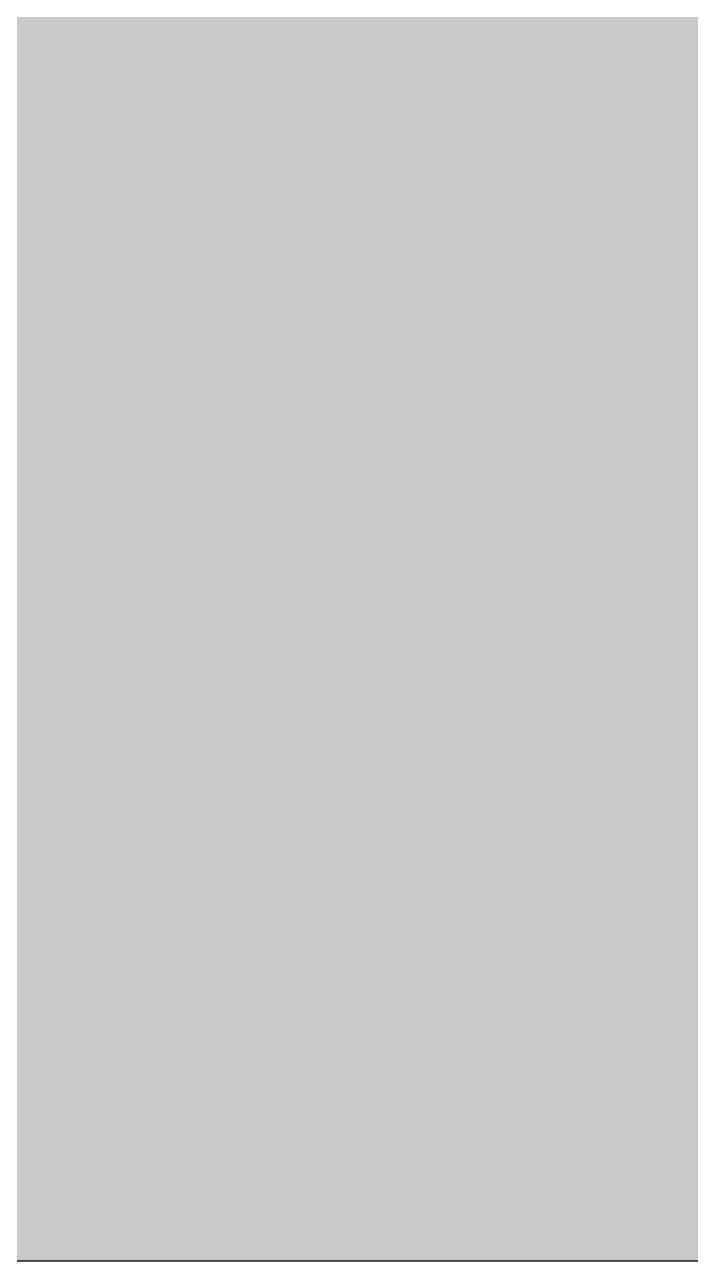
# Model space of a CAD drawing. Header units: millimetres. Extents: x 0 to 297, y 0 to 261.
# Drawn here: x 110.2 to 203.6, y 0.1 to 173.4 of the extents above; entities that cross this region are included whole.
import ezdxf

# ---------------------------------------------------------------- set-up
doc = ezdxf.new("R2010")
doc.units = ezdxf.units.MM

msp = doc.modelspace()

# ---------------------------------------------------------------- hatches: boundary and pattern name
msp.add_hatch(color=254).paths.add_polyline_path([(14.1633, 0.0526), (13.9878, 0.0533), (13.8125, 0.0559), (13.6373, 0.061), (13.462, 0.0686), (13.2893, 0.0787), (13.114, 0.0914), (12.9413, 0.1041), (12.7686, 0.1194), (12.5959, 0.1397), (12.4231, 0.16), (12.2504, 0.1803), (12.0777, 0.2057), (11.9075, 0.2337), (11.7373, 0.2616), (11.5672, 0.2921), (11.397, 0.3251), (11.2268, 0.3607), (11.0592, 0.3962), (10.8915, 0.4369), (10.7239, 0.4775), (10.5562, 0.5207), (10.3886, 0.5664), (10.2235, 0.6121), (10.0584, 0.6604), (9.8933, 0.7137), (9.7307, 0.7645), (9.5682, 0.8204), (9.4056, 0.8788), (9.2431, 0.9373), (9.083, 0.9982), (8.923, 1.0617), (8.763, 1.1252), (8.6055, 1.1938), (8.4455, 1.2624), (8.2906, 1.331), (8.1331, 1.4046), (7.9781, 1.4783), (7.8232, 1.5545), (7.6708, 1.6332), (7.5184, 1.7145), (7.366, 1.7958), (7.2161, 1.8796), (7.0663, 1.966), (6.919, 2.0549), (6.7716, 2.1438), (6.6243, 2.2352), (6.4795, 2.3266), (6.3348, 2.4232), (6.19, 2.5197), (6.0477, 2.6187), (5.908, 2.7178), (5.7683, 2.8219), (5.6286, 2.9261), (5.4915, 3.0302), (5.3543, 3.1394), (5.2197, 3.2487), (5.0851, 3.3579), (4.953, 3.4722), (4.8209, 3.5865), (4.6914, 3.7033), (4.5644, 3.8202), (4.4348, 3.9395), (4.3104, 4.0615), (4.1859, 4.1859), (4.0615, 4.3104), (3.9395, 4.4374), (3.8202, 4.5644), (3.7033, 4.6914), (3.5865, 4.8235), (3.4722, 4.953), (3.3579, 5.0876), (3.2487, 5.2197), (3.1369, 5.3543), (3.0302, 5.4915), (2.9235, 5.6286), (2.8194, 5.7683), (2.7178, 5.908), (2.6187, 6.0503), (2.5197, 6.19), (2.4232, 6.3348), (2.3266, 6.4795), (2.2352, 6.6243), (2.1438, 6.7716), (2.0523, 6.919), (1.966, 7.0663), (1.8796, 7.2161), (1.7958, 7.366), (1.7145, 7.5184), (1.6332, 7.6708), (1.5545, 7.8232), (1.4783, 7.9781), (1.4046, 8.1331), (1.331, 8.2906), (1.2598, 8.4455), (1.1913, 8.6055), (1.1252, 8.763), (1.0592, 8.923), (0.9982, 9.083), (0.9373, 9.2431), (0.8763, 9.4056), (0.8204, 9.5682), (0.7645, 9.7307), (0.7112, 9.8933), (0.6604, 10.0584), (0.6121, 10.2235), (0.5639, 10.3911), (0.5207, 10.5562), (0.4775, 10.7239), (0.4343, 10.8915), (0.3962, 11.0592), (0.3607, 11.2268), (0.3251, 11.397), (0.2921, 11.5672), (0.2616, 11.7373), (0.2311, 11.9075), (0.2057, 12.0802), (0.1803, 12.2504), (0.1575, 12.4231), (0.1372, 12.5959), (0.1194, 12.7686), (0.1041, 12.9413), (0.0889, 13.114), (0.0787, 13.2893), (0.0686, 13.462), (0.061, 13.6373), (0.0559, 13.8125), (0.0508, 13.9878), (0.0508, 14.163), (0.0508, 14.2773), (0.0533, 14.3942), (0.0559, 14.511), (0.0584, 14.6253), (0.0635, 14.7422), (0.0686, 14.859), (0.0737, 14.9733), (0.0813, 15.0901), (0.0889, 15.2044), (0.0991, 15.3187), (0.1092, 15.4356), (0.1194, 15.5499), (0.1321, 15.6642), (0.1448, 15.7785), (0.1575, 15.8953), (0.1727, 16.0096), (0.188, 16.1239), (0.2032, 16.2382), (0.221, 16.35), (0.2413, 16.4643), (0.2591, 16.5786), (0.2794, 16.6929), (0.2997, 16.8046), (0.3226, 16.9189), (0.3454, 17.0307), (0.3708, 17.145), (0.3937, 17.2568), (0.4191, 17.3685), (0.447, 17.4803), (0.475, 17.592), (0.5029, 17.7038), (0.5334, 17.8156), (0.5613, 17.9273), (0.5944, 18.0365), (0.6248, 18.1483), (0.6579, 18.2575), (0.6934, 18.3693), (0.7264, 18.4785), (0.762, 18.5877), (0.8001, 18.6969), (0.8382, 18.8062), (0.8763, 18.9128), (0.9144, 19.0221), (0.955, 19.1313), (0.9957, 19.238), (1.0389, 19.3446), (1.0795, 19.4539), (1.1252, 19.5605), (1.1684, 19.6647), (1.2141, 19.7714), (1.2598, 19.878), (1.3081, 19.9822), (1.3564, 20.0889), (1.4046, 20.193), (1.4554, 20.2971), (1.5062, 20.4013), (1.557, 20.5054), (1.6104, 20.607), (1.6637, 20.7112), (1.717, 20.8128), (1.7729, 20.9144), (1.8263, 21.016), (1.8847, 21.1176), (1.9406, 21.2192), (136.2523, 253.8501), (136.3091, 253.9492), (136.3675, 254.0483), (136.4285, 254.1473), (136.4894, 254.2464), (136.5504, 254.3454), (136.6139, 254.442), (136.6774, 254.5385), (136.7409, 254.635), (136.8044, 254.7315), (136.8704, 254.8255), (136.9365, 254.922), (137.0025, 255.016), (137.0711, 255.11), (137.1397, 255.2014), (137.2083, 255.2954), (137.2794, 255.3868), (137.3505, 255.4783), (137.4216, 255.5672), (137.4927, 255.6586), (137.5664, 255.7475), (137.6401, 255.8364), (137.7137, 255.9253), (137.7874, 256.0117), (137.8636, 256.098), (137.9398, 256.1844), (138.016, 256.2708), (138.0947, 256.3546), (138.1735, 256.4409), (138.2522, 256.5222), (138.3309, 256.606), (138.4122, 256.6899), (138.4935, 256.7711), (138.5748, 256.8524), (138.6586, 256.9312), (138.7399, 257.0124), (138.8237, 257.0912), (138.9075, 257.1699), (138.9939, 257.2461), (139.0802, 257.3249), (139.1641, 257.4011), (139.253, 257.4747), (139.3393, 257.5509), (139.4282, 257.6246), (139.5171, 257.6982), (139.606, 257.7719), (139.6949, 257.843), (139.7864, 257.9141), (139.8778, 257.9853), (139.9692, 258.0564), (140.0607, 258.125), (140.1547, 258.1935), (140.2486, 258.2596), (140.3426, 258.3282), (140.4366, 258.3942), (140.5331, 258.4602), (140.6296, 258.5237), (140.7262, 258.5872), (140.8227, 258.6507), (140.9192, 258.7142), (141.0183, 258.7752), (141.1173, 258.8362), (141.2164, 258.8946), (141.3154, 258.9555), (141.4145, 259.014), (141.5161, 259.0698), (141.6177, 259.1283), (141.7193, 259.1841), (141.8209, 259.2375), (141.9225, 259.2934), (142.0266, 259.3467), (142.1308, 259.3975), (142.2324, 259.4508), (142.3365, 259.5016), (142.4407, 259.5499), (142.5473, 259.6007), (142.6515, 259.6464), (142.7556, 259.6947), (142.8623, 259.7404), (142.969, 259.7861), (143.0757, 259.8318), (143.1823, 259.875), (143.289, 259.9182), (143.3957, 259.9588), (143.5049, 259.9995), (143.6116, 260.0401), (143.7208, 260.0808), (143.83, 260.1189), (143.9393, 260.1544), (144.0485, 260.1925), (144.1577, 260.2281), (144.2669, 260.2636), (144.3761, 260.2967), (144.4879, 260.3297), (144.5971, 260.3627), (144.7089, 260.3932), (144.8206, 260.4237), (144.9299, 260.4516), (145.0416, 260.4821), (145.1534, 260.5075), (145.2651, 260.5354), (145.3794, 260.5608), (145.4912, 260.5862), (145.603, 260.6091), (145.7173, 260.6319), (145.829, 260.6548), (145.9433, 260.6751), (146.0551, 260.6954), (146.1694, 260.7158), (146.2837, 260.7335), (146.398, 260.7513), (146.5123, 260.7666), (146.6266, 260.7818), (146.7409, 260.797), (146.8552, 260.8123), (146.9695, 260.825), (147.0838, 260.8351), (147.2006, 260.8478), (147.3149, 260.858), (147.4292, 260.8656), (147.5461, 260.8732), (147.6604, 260.8809), (147.7772, 260.8859), (147.8915, 260.8936), (148.0083, 260.8961), (148.1226, 260.9012), (148.2395, 260.9037), (148.3563, 260.9037), (148.4706, 260.9037), (148.5875, 260.9037), (148.7043, 260.9037), (148.8186, 260.9012), (148.9354, 260.8961), (149.0523, 260.8936), (149.1666, 260.8859), (149.2834, 260.8809), (149.3977, 260.8732), (149.512, 260.8656), (149.6289, 260.858), (149.7432, 260.8478), (149.8575, 260.8351), (149.9743, 260.825), (150.0886, 260.8123), (150.2029, 260.797), (150.3172, 260.7818), (150.4315, 260.7666), (150.5458, 260.7513), (150.6601, 260.7335), (150.7744, 260.7158), (150.8862, 260.6954), (151.0005, 260.6751), (151.1148, 260.6548), (151.2265, 260.6319), (151.3408, 260.6091), (151.4526, 260.5862), (151.5643, 260.5608), (151.6761, 260.5354), (151.7879, 260.5075), (151.8996, 260.4821), (152.0114, 260.4516), (152.1231, 260.4237), (152.2349, 260.3932), (152.3467, 260.3627), (152.4559, 260.3297), (152.5676, 260.2967), (152.6769, 260.2636), (152.7861, 260.2281), (152.8953, 260.1925), (153.0045, 260.1544), (153.1137, 260.1189), (153.223, 260.0808), (153.3296, 260.0401), (153.4389, 259.9995), (153.5455, 259.9588), (153.6548, 259.9182), (153.7614, 259.875), (153.8681, 259.8318), (153.9748, 259.7861), (154.0789, 259.7404), (154.1856, 259.6947), (154.2923, 259.6464), (154.3964, 259.6007), (154.5006, 259.5499), (154.6047, 259.5016), (154.7089, 259.4508), (154.813, 259.3975), (154.9171, 259.3467), (155.0187, 259.2934), (155.1203, 259.2375), (155.2245, 259.1841), (155.3261, 259.1283), (155.4251, 259.0698), (155.5267, 259.014), (155.6283, 258.9555), (155.7274, 258.8946), (155.8265, 258.8362), (155.9255, 258.7752), (156.022, 258.7142), (156.1211, 258.6507), (156.2176, 258.5872), (156.3141, 258.5237), (156.4107, 258.4602), (156.5046, 258.3942), (156.6012, 258.3282), (156.6951, 258.2596), (156.7866, 258.1935), (156.8806, 258.125), (156.972, 258.0564), (157.066, 257.9853), (157.1574, 257.9141), (157.2463, 257.843), (157.3378, 257.7719), (157.4267, 257.6982), (157.5156, 257.6246), (157.6019, 257.5509), (157.6908, 257.4747), (157.7772, 257.4011), (157.8635, 257.3249), (157.9499, 257.2461), (158.0337, 257.1699), (158.1201, 257.0912), (158.2039, 257.0124), (158.2852, 256.9312), (158.369, 256.8524), (158.4503, 256.7711), (158.5316, 256.6899), (158.6103, 256.606), (158.6916, 256.5222), (158.7703, 256.4409), (158.8491, 256.3546), (158.9253, 256.2708), (159.004, 256.1844), (159.0802, 256.098), (159.1539, 256.0117), (159.2301, 255.9253), (159.3037, 255.8364), (159.3774, 255.7475), (159.451, 255.6586), (159.5222, 255.5672), (159.5933, 255.4783), (159.6644, 255.3868), (159.7355, 255.2954), (159.8041, 255.2014), (159.8727, 255.11), (159.9387, 255.016), (160.0073, 254.922), (160.0733, 254.8255), (160.1368, 254.7315), (160.2029, 254.635), (160.2664, 254.5385), (160.3299, 254.442), (160.3908, 254.3454), (160.4543, 254.2464), (160.5153, 254.1473), (160.5737, 254.0483), (160.6347, 253.9492), (160.6906, 253.8476), (295.0023, 21.2192), (295.0591, 21.1176), (295.115, 21.016), (295.1709, 20.9144), (295.2267, 20.8128), (295.2801, 20.7112), (295.3334, 20.607), (295.3868, 20.5054), (295.4376, 20.4013), (295.4884, 20.2971), (295.5392, 20.193), (295.5874, 20.0889), (295.6357, 19.9822), (295.6814, 19.878), (295.7297, 19.7714), (295.7754, 19.6647), (295.8186, 19.5605), (295.8617, 19.4539), (295.9049, 19.3446), (295.9481, 19.238), (295.9887, 19.1313), (296.0294, 19.0221), (296.0675, 18.9128), (296.1056, 18.8062), (296.1437, 18.6969), (296.1792, 18.5877), (296.2148, 18.4785), (296.2504, 18.3693), (296.2834, 18.2575), (296.3164, 18.1483), (296.3494, 18.0365), (296.3799, 17.9273), (296.4104, 17.8156), (296.4409, 17.7038), (296.4688, 17.592), (296.4967, 17.4803), (296.5221, 17.3685), (296.5475, 17.2568), (296.5729, 17.145), (296.5958, 17.0307), (296.6212, 16.9189), (296.6415, 16.8046), (296.6644, 16.6929), (296.6822, 16.5786), (296.7025, 16.4643), (296.7203, 16.35), (296.738, 16.2382), (296.7558, 16.1239), (296.7711, 16.0096), (296.7838, 15.8953), (296.799, 15.7785), (296.8117, 15.6642), (296.8244, 15.5499), (296.8346, 15.4356), (296.8447, 15.3187), (296.8523, 15.2044), (296.86, 15.0901), (296.8676, 14.9733), (296.8752, 14.859), (296.8803, 14.7422), (296.8828, 14.6253), (296.8879, 14.511), (296.8904, 14.3942), (296.8904, 14.2773), (296.8904, 14.163), (296.8904, 13.9878), (296.8879, 13.8125), (296.8828, 13.6373), (296.8752, 13.462), (296.865, 13.2893), (296.8523, 13.114), (296.8396, 12.9413), (296.8219, 12.7686), (296.8041, 12.5959), (296.7838, 12.4231), (296.7609, 12.2504), (296.738, 12.0802), (296.7101, 11.9075), (296.6822, 11.7373), (296.6517, 11.5672), (296.6187, 11.397), (296.5831, 11.2268), (296.545, 11.0592), (296.5069, 10.8915), (296.4663, 10.7239), (296.4231, 10.5562), (296.3774, 10.3911), (296.3316, 10.2235), (296.2808, 10.0584), (296.23, 9.8933), (296.1767, 9.7307), (296.1234, 9.5682), (296.0649, 9.4056), (296.0065, 9.2431), (295.9456, 9.083), (295.8821, 8.923), (295.8186, 8.763), (295.75, 8.6055), (295.6814, 8.4455), (295.6103, 8.2906), (295.5392, 8.1331), (295.463, 7.9781), (295.3868, 7.8232), (295.3106, 7.6708), (295.2293, 7.5184), (295.148, 7.366), (295.0642, 7.2161), (294.9778, 7.0663), (294.8889, 6.919), (294.8, 6.7716), (294.7086, 6.6243), (294.6146, 6.4795), (294.5206, 6.3348), (294.4241, 6.19), (294.325, 6.0503), (294.226, 5.908), (294.1218, 5.7683), (294.0177, 5.6286), (293.9136, 5.4915), (293.8043, 5.3543), (293.6951, 5.2197), (293.5859, 5.0876), (293.4716, 4.953), (293.3573, 4.8235), (293.2405, 4.6914), (293.1236, 4.5644), (293.0042, 4.4374), (292.8823, 4.3104), (292.7579, 4.1859), (292.6334, 4.0615), (292.5089, 3.9395), (292.3794, 3.8202), (292.2524, 3.7033), (292.1203, 3.5865), (291.9908, 3.4722), (291.8562, 3.3579), (291.7241, 3.2487), (291.5895, 3.1394), (291.4523, 3.0302), (291.3151, 2.9261), (291.1754, 2.8219), (291.0357, 2.7178), (290.8935, 2.6187), (290.7513, 2.5197), (290.609, 2.4232), (290.4642, 2.3266), (290.3195, 2.2352), (290.1721, 2.1438), (290.0248, 2.0549), (289.8775, 1.966), (289.7276, 1.8796), (289.5778, 1.7958), (289.4254, 1.7145), (289.273, 1.6332), (289.118, 1.5545), (288.9656, 1.4783), (288.8107, 1.4046), (288.6532, 1.331), (288.4957, 1.2624), (288.3383, 1.1938), (288.1808, 1.1252), (288.0208, 1.0617), (287.8607, 0.9982), (287.7007, 0.9373), (287.5382, 0.8788), (287.3756, 0.8204), (287.213, 0.7645), (287.0479, 0.7137), (286.8854, 0.6604), (286.7203, 0.6121), (286.5526, 0.5664), (286.3875, 0.5207), (286.2199, 0.4775), (286.0523, 0.4369), (285.8846, 0.3962), (285.7144, 0.3607), (285.5468, 0.3251), (285.3766, 0.2921), (285.2064, 0.2616), (285.0363, 0.2337), (284.8635, 0.2057), (284.6934, 0.1803), (284.5206, 0.16), (284.3479, 0.1397), (284.1752, 0.1194), (284.0025, 0.1041), (283.8272, 0.0914), (283.6545, 0.0787), (283.4792, 0.0686), (283.3065, 0.061), (283.1313, 0.0559), (282.956, 0.0533), (282.7807, 0.0508)])
h = msp.add_hatch(color=22)
h.paths.add_polyline_path([(14.1633, 5.3442), (13.9344, 5.3467), (13.7084, 5.3543), (13.4849, 5.3696), (13.2613, 5.3873), (13.0378, 5.4127), (12.8194, 5.4458), (12.6009, 5.4813), (12.385, 5.522), (12.1717, 5.5677), (11.9583, 5.621), (11.7475, 5.6769), (11.5392, 5.7404), (11.3335, 5.8064), (11.1303, 5.8776), (10.9296, 5.9538), (10.729, 6.035), (10.5334, 6.1214), (10.3378, 6.2128), (10.1473, 6.3068), (9.9593, 6.4084), (9.7714, 6.5126), (9.5885, 6.6192), (9.4082, 6.7335), (9.2304, 6.8504), (9.0576, 6.9698), (8.8849, 7.0942), (8.7173, 7.2238), (8.5522, 7.3584), (8.3896, 7.493), (8.2321, 7.6352), (8.0772, 7.7775), (7.9273, 7.9273), (7.7775, 8.0772), (7.6352, 8.2321), (7.493, 8.3922), (7.3558, 8.5522), (7.2238, 8.7173), (7.0942, 8.8849), (6.9698, 9.0576), (6.8504, 9.2329), (6.7335, 9.4082), (6.6192, 9.5885), (6.5126, 9.7739), (6.4084, 9.9593), (6.3068, 10.1473), (6.2128, 10.3403), (6.1214, 10.5334), (6.035, 10.729), (5.9538, 10.9296), (5.8776, 11.1303), (5.8064, 11.3335), (5.7404, 11.5392), (5.6769, 11.7475), (5.621, 11.9583), (5.5677, 12.1717), (5.522, 12.385), (5.4813, 12.6009), (5.4432, 12.8194), (5.4127, 13.0404), (5.3873, 13.2613), (5.3696, 13.4849), (5.3543, 13.7084), (5.3467, 13.9344), (5.3416, 14.163), (5.3442, 14.2342), (5.3442, 14.3078), (5.3442, 14.3789), (5.3467, 14.4526), (5.3492, 14.5237), (5.3543, 14.5974), (5.3569, 14.6685), (5.3619, 14.7422), (5.367, 14.8133), (5.3721, 14.8869), (5.3797, 14.9581), (5.3848, 15.0292), (5.3924, 15.1003), (5.4, 15.174), (5.4102, 15.2451), (5.4178, 15.3162), (5.428, 15.3873), (5.4381, 15.4584), (5.4483, 15.5296), (5.461, 15.6007), (5.4737, 15.6718), (5.4864, 15.7429), (5.4991, 15.814), (5.5118, 15.8852), (5.527, 15.9563), (5.5423, 16.0249), (5.5575, 16.096), (5.5728, 16.1671), (5.5905, 16.2357), (5.6083, 16.3068), (5.6261, 16.3754), (5.6439, 16.444), (5.6617, 16.5151), (5.682, 16.5837), (5.7023, 16.6522), (5.7226, 16.7208), (5.7429, 16.7919), (5.7658, 16.8605), (5.7887, 16.9266), (5.8115, 16.9951), (5.8344, 17.0637), (5.8572, 17.1323), (5.8826, 17.2009), (5.908, 17.2669), (5.9334, 17.3355), (5.9588, 17.4015), (5.9868, 17.4676), (6.0147, 17.5362), (6.0427, 17.6022), (6.0706, 17.6682), (6.0985, 17.7343), (6.129, 17.8003), (6.1595, 17.8664), (6.19, 17.9299), (6.2205, 17.9959), (6.2509, 18.0619), (6.284, 18.1254), (6.317, 18.1915), (6.35, 18.255), (6.383, 18.3185), (6.4186, 18.382), (6.4541, 18.4455), (6.4897, 18.509), (6.5253, 18.5725), (140.8356, 251.2042), (140.909, 251.3305), (140.9852, 251.4549), (141.064, 251.5794), (141.1453, 251.7013), (141.2265, 251.8232), (141.3129, 251.9426), (141.3967, 252.0594), (141.4856, 252.1763), (141.5745, 252.2906), (141.666, 252.4023), (141.7599, 252.5141), (141.8539, 252.6233), (141.9504, 252.73), (142.0495, 252.8367), (142.1486, 252.9408), (142.2502, 253.0424), (142.3518, 253.144), (142.4559, 253.2431), (142.5626, 253.3396), (142.6693, 253.4336), (142.7785, 253.5276), (142.8877, 253.619), (142.9995, 253.7104), (143.1112, 253.7968), (143.2255, 253.8832), (143.3424, 253.967), (143.4592, 254.0483), (143.576, 254.1295), (143.6954, 254.2083), (143.8173, 254.2845), (143.9393, 254.3581), (144.0612, 254.4318), (144.1856, 254.5004), (144.3126, 254.569), (144.4371, 254.635), (144.5666, 254.701), (144.6936, 254.762), (144.8232, 254.823), (144.9553, 254.8814), (145.0848, 254.9373), (145.2194, 254.9906), (145.3515, 255.0414), (145.4861, 255.0922), (145.6207, 255.1405), (145.7579, 255.1836), (145.8951, 255.2268), (146.0322, 255.2675), (146.1694, 255.3081), (146.3091, 255.3437), (146.4488, 255.3792), (146.591, 255.4097), (146.7307, 255.4402), (146.873, 255.4681), (147.0152, 255.491), (147.16, 255.5138), (147.3022, 255.5342), (147.447, 255.5519), (147.5918, 255.5697), (147.7391, 255.5824), (147.8839, 255.5926), (148.0312, 255.6027), (148.176, 255.6078), (148.3233, 255.6104), (148.4706, 255.6129), (148.6179, 255.6104), (148.7653, 255.6078), (148.9126, 255.6027), (149.0599, 255.5926), (149.2047, 255.5824), (149.3495, 255.5697), (149.4942, 255.5519), (149.639, 255.5342), (149.7838, 255.5138), (149.926, 255.491), (150.0683, 255.4681), (150.2105, 255.4402), (150.3528, 255.4097), (150.4925, 255.3792), (150.6347, 255.3437), (150.7719, 255.3081), (150.9116, 255.2675), (151.0487, 255.2268), (151.1859, 255.1836), (151.323, 255.1405), (151.4577, 255.0922), (151.5923, 255.0414), (151.7244, 254.9906), (151.8564, 254.9373), (151.9885, 254.8814), (152.1206, 254.823), (152.2501, 254.762), (152.3771, 254.701), (152.5041, 254.635), (152.6311, 254.569), (152.7581, 254.5004), (152.8801, 254.4318), (153.0045, 254.3581), (153.1264, 254.2845), (153.2458, 254.2083), (153.3652, 254.1295), (153.4846, 254.0483), (153.6014, 253.967), (153.7157, 253.8832), (153.83, 253.7968), (153.9443, 253.7104), (154.0561, 253.619), (154.1653, 253.5276), (154.2745, 253.4336), (154.3812, 253.3396), (154.4879, 253.2431), (154.592, 253.144), (154.6936, 253.0424), (154.7952, 252.9408), (154.8943, 252.8367), (154.9933, 252.73), (155.0899, 252.6233), (155.1838, 252.5141), (155.2778, 252.4023), (155.3693, 252.2906), (155.4582, 252.1763), (155.5471, 252.0594), (155.6334, 251.9426), (155.7172, 251.8232), (155.7985, 251.7013), (155.8798, 251.5794), (155.9585, 251.4549), (156.0347, 251.3305), (156.1109, 251.2035), (290.4201, 18.5734), (290.4541, 18.509), (290.4896, 18.4455), (290.5252, 18.382), (290.5608, 18.3185), (290.5938, 18.255), (290.6268, 18.1915), (290.6598, 18.1254), (290.6903, 18.0619), (290.7233, 17.9959), (290.7538, 17.9299), (290.7843, 17.8664), (290.8148, 17.8003), (290.8452, 17.7343), (290.8732, 17.6682), (290.9011, 17.6022), (290.9291, 17.5362), (290.957, 17.4676), (290.9824, 17.4015), (291.0103, 17.3355), (291.0357, 17.2669), (291.0611, 17.2009), (291.084, 17.1323), (291.1094, 17.0637), (291.1323, 16.9951), (291.1551, 16.9266), (291.178, 16.8605), (291.1983, 16.7919), (291.2212, 16.7208), (291.2415, 16.6522), (291.2618, 16.5837), (291.2796, 16.5151), (291.2999, 16.444), (291.3177, 16.3754), (291.3355, 16.3068), (291.3532, 16.2357), (291.3685, 16.1671), (291.3863, 16.096), (291.4015, 16.0249), (291.4167, 15.9563), (291.4294, 15.8852), (291.4447, 15.814), (291.4574, 15.7429), (291.4701, 15.6718), (291.4828, 15.6007), (291.4929, 15.5296), (291.5031, 15.4584), (291.5133, 15.3873), (291.5234, 15.3162), (291.5336, 15.2451), (291.5412, 15.174), (291.5488, 15.1003), (291.5564, 15.0292), (291.5641, 14.9581), (291.5691, 14.8869), (291.5768, 14.8133), (291.5818, 14.7422), (291.5844, 14.6685), (291.5895, 14.5974), (291.592, 14.5237), (291.5945, 14.4526), (291.5971, 14.3789), (291.5996, 14.3078), (291.5996, 14.2342), (291.5996, 14.163), (291.5971, 13.9344), (291.5895, 13.7084), (291.5742, 13.4849), (291.5539, 13.2613), (291.5285, 13.0404), (291.498, 12.8194), (291.4625, 12.6009), (291.4218, 12.385), (291.3736, 12.1717), (291.3228, 11.9583), (291.2643, 11.7475), (291.2034, 11.5392), (291.1373, 11.3335), (291.0637, 11.1303), (290.9875, 10.9296), (290.9062, 10.729), (290.8198, 10.5334), (290.7309, 10.3403), (290.6344, 10.1473), (290.5354, 9.9593), (290.4312, 9.7739), (290.322, 9.5885), (290.2102, 9.4082), (290.0934, 9.2329), (289.974, 9.0576), (289.847, 8.8849), (289.72, 8.7173), (289.5854, 8.5522), (289.4482, 8.3922), (289.3085, 8.2321), (289.1638, 8.0772), (289.0164, 7.9273), (288.8666, 7.7775), (288.7116, 7.6352), (288.5516, 7.493), (288.3916, 7.3584), (288.2265, 7.2238), (288.0563, 7.0942), (287.8861, 6.9698), (287.7109, 6.8504), (287.5331, 6.7335), (287.3527, 6.6192), (287.1699, 6.5126), (286.9844, 6.4084), (286.7965, 6.3068), (286.6034, 6.2128), (286.4104, 6.1214), (286.2148, 6.035), (286.0142, 5.9538), (285.8135, 5.8776), (285.6103, 5.8064), (285.4046, 5.7404), (285.1963, 5.6769), (284.9855, 5.621), (284.7721, 5.5677), (284.5587, 5.522), (284.3428, 5.4813), (284.1244, 5.4458), (283.9034, 5.4127), (283.6824, 5.3873), (283.4589, 5.3696), (283.2354, 5.3543), (283.0093, 5.3467), (282.7807, 5.3442)])
h.paths.add_polyline_path([(44.716, 31.8026), (148.4725, 211.5167), (252.2305, 31.8026)], flags=16)
h = msp.add_hatch(color=59)
h.paths.add_polyline_path([(146.7086, 92.1745), (171.6952, 46.156), (171.7827, 45.9969), (171.8716, 45.8394), (171.9656, 45.6844), (172.0621, 45.5295), (172.1587, 45.3796), (172.2577, 45.2298), (172.3619, 45.0825), (172.466, 44.9377), (172.5727, 44.7954), (172.6819, 44.6532), (172.7937, 44.5135), (172.908, 44.3763), (173.0223, 44.2417), (173.1416, 44.1096), (173.261, 43.9801), (173.3829, 43.8506), (173.5074, 43.7261), (173.6319, 43.6016), (173.7614, 43.4797), (173.8909, 43.3603), (174.023, 43.2435), (174.1551, 43.1267), (174.2897, 43.0149), (174.4269, 42.9057), (174.5666, 42.7965), (174.7063, 42.6923), (174.8485, 42.5882), (174.9933, 42.4866), (175.1381, 42.3901), (175.2854, 42.2935), (175.4353, 42.1996), (175.5851, 42.1081), (175.735, 42.0192), (175.8874, 41.9354), (176.0423, 41.8516), (176.1998, 41.7703), (176.3573, 41.6916), (176.5148, 41.6154), (176.6748, 41.5417), (176.8348, 41.4731), (176.9974, 41.4045), (177.1599, 41.3385), (177.325, 41.2775), (177.4927, 41.2166), (177.6578, 41.1607), (177.8254, 41.1048), (177.9956, 41.054), (178.1658, 41.0058), (178.3359, 40.96), (178.5087, 40.9169), (178.6814, 40.8762), (178.8541, 40.8381), (179.0294, 40.8051), (179.2046, 40.7721), (179.3799, 40.7441), (179.5577, 40.7187), (179.7355, 40.6959), (179.9133, 40.6756), (180.0911, 40.6603), (180.2714, 40.6451), (180.4518, 40.6349), (180.6321, 40.6273), (180.8124, 40.6222), (180.9953, 40.6197), (181.0766, 40.6222), (181.1604, 40.6222), (181.2417, 40.6248), (181.3255, 40.6248), (181.4068, 40.6298), (181.4906, 40.6324), (181.5719, 40.6375), (181.6532, 40.6425), (181.737, 40.6476), (181.8183, 40.6527), (181.8996, 40.6603), (181.9834, 40.6679), (182.0647, 40.6756), (182.1459, 40.6832), (182.2272, 40.6933), (182.311, 40.7035), (182.3923, 40.7137), (182.4736, 40.7238), (182.5549, 40.7365), (182.6362, 40.7492), (182.7174, 40.7619), (182.7962, 40.7746), (182.8775, 40.7899), (182.9587, 40.8051), (183.04, 40.8203), (183.1188, 40.8356), (183.2, 40.8534), (183.2813, 40.8711), (183.3601, 40.8889), (183.4413, 40.9067), (183.5201, 40.927), (183.5988, 40.9473), (183.6801, 40.9677), (183.7588, 40.988), (183.8376, 41.0108), (183.9163, 41.0312), (183.9951, 41.054), (184.0738, 41.0794), (184.1525, 41.1023), (184.2313, 41.1277), (184.3075, 41.1531), (184.3862, 41.1785), (184.465, 41.2064), (184.5412, 41.2318), (184.6199, 41.2598), (184.6961, 41.2902), (184.7723, 41.3182), (184.8485, 41.3487), (184.9272, 41.3791), (185.0034, 41.4096), (185.0796, 41.4401), (185.1533, 41.4731), (185.2295, 41.5061), (185.3057, 41.5392), (185.3794, 41.5722), (185.4556, 41.6077), (185.5292, 41.6408), (185.6029, 41.6763), (185.6791, 41.7144), (185.7527, 41.75), (185.8264, 41.7881), (185.9001, 41.8262), (185.9712, 41.8643), (186.0448, 41.9024), (157.9344, 93.6805), (157.9143, 93.7158), (157.894, 93.7514), (157.8762, 93.7895), (157.8559, 93.8251), (157.8381, 93.8632), (157.8204, 93.8987), (157.8026, 93.9368), (157.7848, 93.9749), (157.767, 94.013), (157.7492, 94.0486), (157.734, 94.0867), (157.7162, 94.1248), (157.701, 94.1629), (157.6857, 94.201), (157.6705, 94.2391), (157.6553, 94.2772), (157.64, 94.3153), (157.6248, 94.3534), (157.6121, 94.3915), (157.5968, 94.4321), (157.5841, 94.4702), (157.5714, 94.5083), (157.5562, 94.549), (157.5435, 94.5871), (157.5308, 94.6252), (157.5206, 94.6658), (157.5079, 94.7039), (157.4978, 94.7445), (157.4851, 94.7826), (157.4749, 94.8233), (157.4648, 94.8614), (157.4546, 94.902), (157.4444, 94.9427), (157.4343, 94.9833), (157.4241, 95.0214), (157.4165, 95.062), (157.4063, 95.1027), (157.3987, 95.1433), (157.3911, 95.1814), (157.3835, 95.2221), (157.3759, 95.2627), (157.3682, 95.3033), (157.3606, 95.344), (157.3555, 95.3846), (157.3479, 95.4253), (157.3428, 95.4659), (157.3378, 95.5065), (157.3327, 95.5472), (157.3276, 95.5878), (157.3225, 95.6285), (157.3174, 95.6691), (157.3149, 95.7097), (157.3098, 95.7529), (157.3073, 95.7936), (157.3047, 95.8342), (157.3022, 95.8748), (157.2997, 95.9155), (157.2971, 95.9587), (157.2946, 95.9993), (157.292, 96.0399), (157.292, 96.0806), (157.292, 96.1212), (157.292, 96.1644), (157.2895, 96.205), (157.292, 97.5074), (136.1253, 97.5074), (136.1253, 96.2064), (136.1237, 96.1644), (136.1237, 96.1212), (136.1237, 96.0806), (136.1211, 96.0399), (136.1211, 95.9993), (136.1186, 95.9587), (136.1161, 95.9155), (136.1135, 95.8748), (136.111, 95.8342), (136.1084, 95.7936), (136.1034, 95.7529), (136.1008, 95.7097), (136.0957, 95.6691), (136.0932, 95.6285), (136.0881, 95.5878), (136.083, 95.5472), (136.078, 95.5065), (136.0729, 95.4659), (136.0653, 95.4253), (136.0602, 95.3846), (136.0526, 95.344), (136.0475, 95.3033), (136.0399, 95.2627), (136.0322, 95.2221), (136.0246, 95.1814), (136.017, 95.1433), (136.0068, 95.1027), (135.9992, 95.062), (135.9891, 95.0214), (135.9814, 94.9833), (135.9713, 94.9427), (135.9611, 94.902), (135.951, 94.8614), (135.9408, 94.8233), (135.9306, 94.7826), (135.9179, 94.7445), (135.9078, 94.7039), (135.8951, 94.6658), (135.8824, 94.6252), (135.8697, 94.5871), (135.857, 94.549), (135.8443, 94.5083), (135.8316, 94.4702), (135.8189, 94.4321), (135.8036, 94.3915), (135.7909, 94.3534), (135.7757, 94.3153), (135.7605, 94.2772), (135.7452, 94.2391), (135.73, 94.201), (135.7147, 94.1629), (135.6995, 94.1248), (135.6817, 94.0867), (135.6665, 94.0486), (135.6487, 94.013), (135.6309, 93.9749), (135.6131, 93.9368), (135.5954, 93.8987), (135.5776, 93.8632), (135.5598, 93.8251), (135.542, 93.7895), (135.5217, 93.7514), (135.5039, 93.7158), (135.4836, 93.6803), (114.4683, 54.9727), (114.427, 54.8996), (114.3889, 54.8259), (114.3508, 54.7522), (114.3127, 54.6786), (114.2771, 54.6049), (114.2416, 54.5313), (114.206, 54.4576), (114.1705, 54.3814), (114.1349, 54.3077), (114.1019, 54.2315), (114.0689, 54.1553), (114.0358, 54.0817), (114.0028, 54.0055), (113.9723, 53.9293), (113.9419, 53.8531), (113.9114, 53.7769), (113.8809, 53.7007), (113.853, 53.6219), (113.825, 53.5457), (113.7971, 53.4695), (113.7691, 53.3908), (113.7412, 53.3146), (113.7158, 53.2359), (113.6904, 53.1571), (113.665, 53.0784), (113.6421, 53.0022), (113.6193, 52.9234), (113.5964, 52.8447), (113.5736, 52.766), (113.5507, 52.6847), (113.5304, 52.6059), (113.5101, 52.5272), (113.4897, 52.4485), (113.4694, 52.3672), (113.4516, 52.2884), (113.4339, 52.2072), (113.4161, 52.1284), (113.4008, 52.0471), (113.3831, 51.9659), (113.3678, 51.8871), (113.3526, 51.8058), (113.3399, 51.7246), (113.3246, 51.6433), (113.3119, 51.562), (113.2992, 51.4807), (113.2865, 51.3994), (113.2764, 51.3182), (113.2662, 51.2369), (113.2561, 51.1556), (113.2459, 51.0743), (113.2383, 50.993), (113.2307, 50.9118), (113.223, 50.8279), (113.2154, 50.7467), (113.2103, 50.6654), (113.2053, 50.5816), (113.2002, 50.5003), (113.1951, 50.4165), (113.1926, 50.3352), (113.19, 50.2539), (113.1875, 50.1701), (113.1849, 50.0888), (113.1849, 50.005), (113.1849, 49.9237), (113.1849, 49.7408), (113.19, 49.5605), (113.1976, 49.3801), (113.2078, 49.1998), (113.223, 49.0195), (113.2383, 48.8417), (113.2586, 48.6613), (113.2815, 48.4835), (113.3069, 48.3083), (113.3373, 48.1305), (113.3678, 47.9552), (113.4034, 47.7825), (113.4389, 47.6072), (113.4796, 47.4345), (113.5228, 47.2643), (113.5685, 47.0916), (113.6167, 46.9214), (113.6701, 46.7538), (113.7234, 46.5861), (113.7793, 46.4185), (113.8403, 46.2534), (113.9038, 46.0883), (113.9673, 45.9257), (114.0358, 45.7632), (114.107, 45.6006), (114.1781, 45.4406), (114.2543, 45.2831), (114.333, 45.1256), (114.4143, 44.9707), (114.4981, 44.8158), (114.5845, 44.6634), (114.6708, 44.511), (114.7623, 44.3611), (114.8563, 44.2112), (114.9528, 44.0665), (115.0493, 43.9191), (115.1509, 43.7769), (115.255, 43.6347), (115.3592, 43.4924), (115.4684, 43.3553), (115.5776, 43.2181), (115.6894, 43.0835), (115.8062, 42.9489), (115.9231, 42.8168), (116.0424, 42.6872), (116.1644, 42.5602), (116.2888, 42.4332), (116.4133, 42.3088), (116.5428, 42.1869), (116.6724, 42.0675), (116.8044, 41.9506), (116.9391, 41.8338), (117.0762, 41.7195), (117.2159, 41.6103), (117.3582, 41.5011), (117.5004, 41.3918), (117.6452, 41.2877), (117.7925, 41.1861), (117.9424, 41.0845), (118.0922, 40.988), (118.2446, 40.8915), (118.3996, 40.8), (118.557, 40.7086), (118.7171, 40.6197)])
h.paths.add_polyline_path([(136.1253, 130.8502), (136.1253, 100.1533), (157.292, 100.1533), (157.292, 125.5395), (171.0394, 104.37), (171.1198, 104.2467), (171.2011, 104.1248), (171.2849, 104.0054), (171.3713, 103.8885), (171.4602, 103.7717), (171.5491, 103.6574), (171.6405, 103.5431), (171.7345, 103.4339), (171.8285, 103.3221), (171.9224, 103.2154), (172.0215, 103.1088), (172.1206, 103.0021), (172.2196, 102.9005), (172.3238, 102.7989), (172.4254, 102.6998), (172.532, 102.6008), (172.6362, 102.5042), (172.7454, 102.4103), (172.8546, 102.3163), (172.9638, 102.2248), (173.0756, 102.1359), (173.1899, 102.0496), (173.3042, 101.9632), (173.4185, 101.8794), (173.5353, 101.7981), (173.6547, 101.7168), (173.7716, 101.6381), (173.8935, 101.5619), (174.0154, 101.4882), (174.1373, 101.4146), (174.2618, 101.3435), (174.3862, 101.2749), (174.5107, 101.2063), (174.6377, 101.1428), (174.7647, 101.0793), (174.8942, 101.0183), (175.0238, 100.9574), (175.1559, 100.9015), (175.2879, 100.8456), (175.42, 100.7923), (175.5521, 100.7415), (175.6867, 100.6932), (175.8213, 100.645), (175.9585, 100.5992), (176.0931, 100.5586), (176.2303, 100.5154), (176.37, 100.4773), (176.5071, 100.4418), (176.6468, 100.4062), (176.7865, 100.3732), (176.9288, 100.3427), (177.0685, 100.3148), (177.2107, 100.2894), (177.353, 100.2665), (177.4977, 100.2436), (177.64, 100.2259), (177.7848, 100.2081), (177.9295, 100.1928), (178.0743, 100.1801), (178.2191, 100.17), (178.3664, 100.1624), (178.5112, 100.1573), (178.6585, 100.1522), (178.8058, 100.1522), (178.8897, 100.1522), (178.9735, 100.1547), (179.0573, 100.1547), (179.1411, 100.1573), (179.2224, 100.1624), (179.3062, 100.1649), (179.39, 100.17), (179.4739, 100.1751), (179.5577, 100.1827), (179.6415, 100.1903), (179.7228, 100.1979), (179.8066, 100.2055), (179.8879, 100.2157), (179.9717, 100.2259), (180.0555, 100.236), (180.1368, 100.2487), (180.2181, 100.2614), (180.3019, 100.2741), (180.3832, 100.2868), (180.4645, 100.3021), (180.5457, 100.3173), (180.6296, 100.3325), (180.7108, 100.3503), (180.7921, 100.3681), (180.8734, 100.3859), (180.9521, 100.4037), (181.0334, 100.424), (181.1147, 100.4443), (181.196, 100.4672), (181.2747, 100.4875), (181.356, 100.5103), (181.4347, 100.5332), (181.5135, 100.5586), (181.5922, 100.5815), (181.6735, 100.6069), (181.7522, 100.6348), (181.831, 100.6602), (181.9072, 100.6881), (181.9859, 100.7161), (182.0647, 100.744), (182.1409, 100.7745), (182.2196, 100.805), (182.2958, 100.8355), (182.3745, 100.8685), (182.4507, 100.9015), (182.5269, 100.9345), (182.6031, 100.9675), (182.6793, 101.0006), (182.753, 101.0361), (182.8292, 101.0717), (182.9029, 101.1098), (182.9791, 101.1479), (183.0527, 101.1834), (183.1264, 101.2241), (183.2, 101.2622), (183.2737, 101.3028), (183.3474, 101.3435), (183.4185, 101.3841), (183.4921, 101.4273), (183.5633, 101.4705), (183.6344, 101.5136), (183.7055, 101.5568), (183.7766, 101.6025), (183.8477, 101.6483), (157.8031, 141.7549), (157.6857, 141.9276), (157.5689, 142.1003), (157.447, 142.273), (157.3251, 142.4407), (157.1981, 142.6058), (157.0711, 142.7709), (156.9415, 142.9309), (156.8094, 143.0909), (156.6748, 143.2484), (156.5377, 143.4033), (156.398, 143.5557), (156.2557, 143.7056), (156.1135, 143.8529), (155.9662, 143.9977), (155.8188, 144.1399), (155.669, 144.2796), (155.5166, 144.4168), (155.3642, 144.5514), (155.2067, 144.686), (155.0492, 144.8156), (154.8917, 144.9426), (154.7292, 145.067), (154.5666, 145.1915), (154.4015, 145.3109), (154.2339, 145.4277), (154.0662, 145.542), (153.8961, 145.6538), (153.7233, 145.763), (153.5506, 145.8697), (153.3754, 145.9738), (153.1976, 146.0754), (153.0198, 146.1745), (152.8394, 146.271), (152.6591, 146.3624), (152.4762, 146.4539), (152.2933, 146.5402), (152.1079, 146.624), (151.9199, 146.7079), (151.732, 146.7866), (151.544, 146.8628), (151.3535, 146.9339), (151.1605, 147.005), (150.9674, 147.0711), (150.7744, 147.1371), (150.5788, 147.1981), (150.3832, 147.2565), (150.1851, 147.3124), (149.987, 147.3632), (149.7889, 147.414), (149.5882, 147.4597), (149.3876, 147.5029), (149.1869, 147.5435), (148.9837, 147.5791), (148.7805, 147.6146), (148.5748, 147.6451), (148.369, 147.6731), (148.1633, 147.6959), (147.9575, 147.7188), (147.7518, 147.7366), (147.5435, 147.7518), (147.3352, 147.762), (147.127, 147.7696), (146.9161, 147.7747), (146.7079, 147.7772), (146.5605, 147.7772), (146.4158, 147.7747), (146.271, 147.7696), (146.1262, 147.7645), (145.9814, 147.7569), (145.8366, 147.7493), (145.6919, 147.7391), (145.5471, 147.7264), (145.4023, 147.7137), (145.2601, 147.6985), (145.1153, 147.6807), (144.973, 147.6629), (144.8283, 147.6426), (144.686, 147.6223), (144.5438, 147.5994), (144.4015, 147.574), (144.2593, 147.5486), (144.1196, 147.5207), (143.9774, 147.4927), (143.8377, 147.4622), (143.6954, 147.4292), (143.5557, 147.3962), (143.416, 147.3606), (143.2789, 147.3251), (143.1392, 147.287), (143.002, 147.2463), (142.8648, 147.2057), (142.7277, 147.1651), (142.5905, 147.1193), (142.4534, 147.0736), (142.3187, 147.0279), (142.1816, 146.9796), (142.047, 146.9288), (141.9149, 146.878), (141.7803, 146.8247), (141.6482, 146.7714), (141.5161, 146.7155), (141.384, 146.6571), (141.2519, 146.5986), (141.1224, 146.5402), (140.9903, 146.4793), (140.8608, 146.4158), (140.7338, 146.3523), (140.6042, 146.2862), (140.4772, 146.2176), (140.3502, 146.1491), (140.2258, 146.0805), (140.1013, 146.0094), (139.9769, 145.9357), (139.8524, 145.862), (139.7279, 145.7858), (139.606, 145.7096), (139.4841, 145.6309), (139.3647, 145.5522), (139.2453, 145.4709), (139.126, 145.3896), (139.0066, 145.3058), (138.8897, 145.2194), (138.7729, 145.1331), (138.6586, 145.0467), (138.5418, 144.9578), (138.43, 144.8664), (138.3157, 144.7749), (138.2039, 144.6809), (120.4405, 129.7767), (120.3554, 129.7051), (120.2741, 129.6314), (120.1903, 129.5578), (120.1115, 129.4841), (120.0328, 129.4105), (119.954, 129.3343), (119.8778, 129.2555), (119.8016, 129.1768), (119.7254, 129.098), (119.6543, 129.0193), (119.5807, 128.938), (119.5095, 128.8567), (119.441, 128.7729), (119.3724, 128.6891), (119.3038, 128.6053), (119.2378, 128.5189), (119.1717, 128.4326), (119.1082, 128.3462), (119.0473, 128.2573), (118.9838, 128.1709), (118.9253, 128.0795), (118.8669, 127.9906), (118.8085, 127.8992), (118.7526, 127.8077), (118.6967, 127.7163), (118.6434, 127.6223), (118.5901, 127.5283), (118.5393, 127.4343), (118.4885, 127.3378), (118.4402, 127.2438), (118.3919, 127.1473), (118.3462, 127.0508), (118.303, 126.9517), (118.2599, 126.8527), (118.2167, 126.7562), (118.176, 126.6546), (118.1354, 126.5555), (118.0973, 126.4539), (118.0617, 126.3548), (118.0262, 126.2532), (117.9932, 126.1516), (117.9601, 126.0475), (117.9297, 125.9459), (117.8992, 125.8418), (117.8712, 125.7376), (117.8433, 125.6335), (117.8179, 125.5293), (117.7925, 125.4227), (117.7696, 125.3185), (117.7493, 125.2118), (117.729, 125.1052), (117.7112, 124.9985), (117.6934, 124.8918), (117.6782, 124.7851), (117.663, 124.6759), (117.6503, 124.5692), (117.6401, 124.46), (117.6299, 124.3508), (117.6223, 124.2441), (117.6147, 124.1349), (117.6096, 124.0257), (117.6071, 123.9164), (117.6045, 123.8047), (117.602, 123.6955), (117.6045, 110.7366), (117.6071, 110.4951), (117.6147, 110.2589), (117.6299, 110.0226), (117.6503, 109.789), (117.6782, 109.5553), (117.7087, 109.3241), (117.7468, 109.0955), (117.7925, 108.8695), (117.8408, 108.6434), (117.8941, 108.4224), (117.9551, 108.2015), (118.0186, 107.983), (118.0897, 107.7646), (118.1659, 107.5512), (118.2446, 107.3404), (118.331, 107.1321), (118.4224, 106.9238), (118.5164, 106.7206), (118.6155, 106.52), (118.7221, 106.3219), (118.8314, 106.1263), (118.9431, 105.9332), (119.0625, 105.7453), (119.1844, 105.5573), (119.3114, 105.3744), (119.4435, 105.1941), (119.5781, 105.0188), (119.7178, 104.8461), (119.8626, 104.6759), (120.0099, 104.5083), (120.1598, 104.3457), (120.3147, 104.1883), (120.4747, 104.0333), (120.6373, 103.8809), (120.8024, 103.7336), (120.9726, 103.5888), (121.1478, 103.4491), (121.3231, 103.3145), (121.5034, 103.1824), (121.6863, 103.0554), (121.8717, 102.9335), (122.0622, 102.8167), (122.2553, 102.7024), (122.4509, 102.5931), (122.649, 102.489), (122.8496, 102.3874), (123.0528, 102.2934), (123.2586, 102.202), (123.4694, 102.1182), (123.6802, 102.0369), (123.8936, 101.9607), (124.1095, 101.8921), (124.3279, 101.8261), (124.5489, 101.7676), (124.7724, 101.7118), (124.9985, 101.6635), (125.2245, 101.6203), (125.4531, 101.5822), (125.6843, 101.5492), (125.918, 101.5238), (126.1516, 101.5009), (126.3879, 101.4857), (126.6241, 101.4781), (126.8628, 101.4755), (126.8649, 123.0796)], flags=16)
edge = h.paths.add_edge_path(flags=16)
edge.add_line((162.5836, 162.3303), (162.5778, 162.6032))
edge.add_line((162.5778, 162.6032), (162.5676, 162.875))
edge.add_line((162.5676, 162.875), (162.5524, 163.1442))
edge.add_line((162.5524, 163.1442), (162.527, 163.4109))
edge.add_line((162.527, 163.4109), (162.4965, 163.6776))
edge.add_line((162.4965, 163.6776), (162.4609, 163.9418))
edge.add_line((162.4609, 163.9418), (162.4178, 164.2034))
edge.add_line((162.4178, 164.2034), (162.367, 164.4625))
edge.add_line((162.367, 164.4625), (162.3111, 164.719))
edge.add_line((162.3111, 164.719), (162.2501, 164.973))
edge.add_line((162.2501, 164.973), (162.1815, 165.227))
edge.add_line((162.1815, 165.227), (162.1079, 165.4759))
edge.add_line((162.1079, 165.4759), (162.0266, 165.7248))
edge.add_line((162.0266, 165.7248), (161.9402, 165.9687))
edge.add_line((161.9402, 165.9687), (161.8488, 166.21))
edge.add_line((161.8488, 166.21), (161.7497, 166.4487))
edge.add_line((161.7497, 166.4487), (161.6481, 166.685))
edge.add_line((161.6481, 166.685), (161.5389, 166.9186))
edge.add_line((161.5389, 166.9186), (161.4246, 167.1472))
edge.add_line((161.4246, 167.1472), (161.3052, 167.3733))
edge.add_line((161.3052, 167.3733), (161.1808, 167.5968))
edge.add_line((161.1808, 167.5968), (161.0512, 167.8178))
edge.add_line((161.0512, 167.8178), (160.9141, 168.0337))
edge.add_line((160.9141, 168.0337), (160.7744, 168.2471))
edge.add_line((160.7744, 168.2471), (160.6296, 168.4553))
edge.add_line((160.6296, 168.4553), (160.4797, 168.6611))
edge.add_line((160.4797, 168.6611), (160.3248, 168.8643))
edge.add_line((160.3248, 168.8643), (160.1648, 169.0624))
edge.add_line((160.1648, 169.0624), (160.0022, 169.2554))
edge.add_line((160.0022, 169.2554), (159.8346, 169.4459))
edge.add_line((159.8346, 169.4459), (159.6593, 169.6314))
edge.add_line((159.6593, 169.6314), (159.4841, 169.8117))
edge.add_line((159.4841, 169.8117), (159.3012, 169.9895))
edge.add_line((159.3012, 169.9895), (159.1158, 170.1622))
edge.add_line((159.1158, 170.1622), (158.9253, 170.3324))
edge.add_line((158.9253, 170.3324), (158.7322, 170.495))
edge.add_line((158.7322, 170.495), (158.5341, 170.655))
edge.add_line((158.5341, 170.655), (158.3309, 170.8099))
edge.add_line((158.3309, 170.8099), (158.1252, 170.9598))
edge.add_line((158.1252, 170.9598), (157.9169, 171.1046))
edge.add_line((157.9169, 171.1046), (157.7035, 171.2443))
edge.add_line((157.7035, 171.2443), (157.4876, 171.3814))
edge.add_line((157.4876, 171.3814), (157.2666, 171.511))
edge.add_line((157.2666, 171.511), (157.0431, 171.6354))
edge.add_line((157.0431, 171.6354), (156.8171, 171.7548))
edge.add_line((156.8171, 171.7548), (156.5885, 171.8691))
edge.add_line((156.5885, 171.8691), (156.3548, 171.9783))
edge.add_line((156.3548, 171.9783), (156.1186, 172.0799))
edge.add_line((156.1186, 172.0799), (155.8798, 172.179))
edge.add_line((155.8798, 172.179), (155.6385, 172.2704))
edge.add_line((155.6385, 172.2704), (155.3947, 172.3568))
edge.add_line((155.3947, 172.3568), (155.1457, 172.4355))
edge.add_line((155.1457, 172.4355), (154.8968, 172.5117))
edge.add_line((154.8968, 172.5117), (154.6454, 172.5803))
edge.add_line((154.6454, 172.5803), (154.3888, 172.6413))
edge.add_line((154.3888, 172.6413), (154.1323, 172.6971))
edge.add_line((154.1323, 172.6971), (153.8732, 172.7479))
edge.add_line((153.8732, 172.7479), (153.6116, 172.7911))
edge.add_line((153.6116, 172.7911), (153.3474, 172.8267))
edge.add_line((153.3474, 172.8267), (153.0807, 172.8572))
edge.add_line((153.0807, 172.8572), (152.814, 172.8826))
edge.add_line((152.814, 172.8826), (152.5448, 172.8978))
edge.add_line((152.5448, 172.8978), (152.273, 172.908))
edge.add_line((152.273, 172.908), (151.9987, 172.913))
edge.add_line((151.9987, 172.913), (151.7269, 172.908))
edge.add_line((151.7269, 172.908), (151.4551, 172.8978))
edge.add_line((151.4551, 172.8978), (151.1859, 172.8826))
edge.add_line((151.1859, 172.8826), (150.9166, 172.8572))
edge.add_line((150.9166, 172.8572), (150.6525, 172.8267))
edge.add_line((150.6525, 172.8267), (150.3883, 172.7911))
edge.add_line((150.3883, 172.7911), (150.1267, 172.7479))
edge.add_line((150.1267, 172.7479), (149.8676, 172.6971))
edge.add_line((149.8676, 172.6971), (149.6085, 172.6413))
edge.add_line((149.6085, 172.6413), (149.3545, 172.5803))
edge.add_line((149.3545, 172.5803), (149.1031, 172.5117))
edge.add_line((149.1031, 172.5117), (148.8516, 172.4355))
edge.add_line((148.8516, 172.4355), (148.6052, 172.3568))
edge.add_line((148.6052, 172.3568), (148.3614, 172.2704))
edge.add_line((148.3614, 172.2704), (148.1176, 172.179))
edge.add_line((148.1176, 172.179), (147.8788, 172.0799))
edge.add_line((147.8788, 172.0799), (147.6451, 171.9783))
edge.add_line((147.6451, 171.9783), (147.4114, 171.8691))
edge.add_line((147.4114, 171.8691), (147.1803, 171.7548))
edge.add_line((147.1803, 171.7548), (146.9542, 171.6354))
edge.add_line((146.9542, 171.6354), (146.7307, 171.511))
edge.add_line((146.7307, 171.511), (146.5123, 171.3814))
edge.add_line((146.5123, 171.3814), (146.2964, 171.2443))
edge.add_line((146.2964, 171.2443), (146.083, 171.1046))
edge.add_line((146.083, 171.1046), (145.8722, 170.9598))
edge.add_line((145.8722, 170.9598), (145.6665, 170.8099))
edge.add_line((145.6665, 170.8099), (145.4658, 170.655))
edge.add_line((145.4658, 170.655), (145.2677, 170.495))
edge.add_line((145.2677, 170.495), (145.0746, 170.3324))
edge.add_line((145.0746, 170.3324), (144.8841, 170.1622))
edge.add_line((144.8841, 170.1622), (144.6987, 169.9895))
edge.add_line((144.6987, 169.9895), (144.5158, 169.8117))
edge.add_line((144.5158, 169.8117), (144.338, 169.6314))
edge.add_line((144.338, 169.6314), (144.1653, 169.4459))
edge.add_line((144.1653, 169.4459), (143.9977, 169.2554))
edge.add_line((143.9977, 169.2554), (143.8326, 169.0624))
edge.add_line((143.8326, 169.0624), (143.6726, 168.8643))
edge.add_line((143.6726, 168.8643), (143.5176, 168.6611))
edge.add_line((143.5176, 168.6611), (143.3678, 168.4553))
edge.add_line((143.3678, 168.4553), (143.223, 168.2471))
edge.add_line((143.223, 168.2471), (143.0833, 168.0337))
edge.add_line((143.0833, 168.0337), (142.9487, 167.8178))
edge.add_line((142.9487, 167.8178), (142.8191, 167.5968))
edge.add_line((142.8191, 167.5968), (142.6921, 167.3733))
edge.add_line((142.6921, 167.3733), (142.5727, 167.1472))
edge.add_line((142.5727, 167.1472), (142.4584, 166.9186))
edge.add_line((142.4584, 166.9186), (142.3518, 166.685))
edge.add_line((142.3518, 166.685), (142.2476, 166.4487))
edge.add_line((142.2476, 166.4487), (142.1511, 166.21))
edge.add_line((142.1511, 166.21), (142.0571, 165.9687))
edge.add_line((142.0571, 165.9687), (141.9708, 165.7248))
edge.add_line((141.9708, 165.7248), (141.892, 165.4759))
edge.add_line((141.892, 165.4759), (141.8184, 165.227))
edge.add_line((141.8184, 165.227), (141.7498, 164.973))
edge.add_line((141.7498, 164.973), (141.6863, 164.719))
edge.add_line((141.6863, 164.719), (141.6304, 164.4625))
edge.add_line((141.6304, 164.4625), (141.5821, 164.2034))
edge.add_line((141.5821, 164.2034), (141.5364, 163.9418))
edge.add_line((141.5364, 163.9418), (141.5009, 163.6776))
edge.add_line((141.5009, 163.6776), (141.4704, 163.4109))
edge.add_line((141.4704, 163.4109), (141.4475, 163.1442))
edge.add_line((141.4475, 163.1442), (141.4297, 162.875))
edge.add_line((141.4297, 162.875), (141.4196, 162.6032))
edge.add_line((141.4196, 162.6032), (141.4145, 162.3289))
edge.add_line((141.4145, 162.3289), (141.4196, 162.0571))
edge.add_line((141.4196, 162.0571), (141.4297, 161.7853))
edge.add_line((141.4297, 161.7853), (141.4475, 161.5161))
edge.add_line((141.4475, 161.5161), (141.4704, 161.2468))
edge.add_line((141.4704, 161.2468), (141.5009, 160.9801))
edge.add_line((141.5009, 160.9801), (141.5364, 160.7185))
edge.add_line((141.5364, 160.7185), (141.5821, 160.4569))
edge.add_line((141.5821, 160.4569), (141.6304, 160.1953))
edge.add_line((141.6304, 160.1953), (141.6863, 159.9387))
edge.add_line((141.6863, 159.9387), (141.7498, 159.6847))
edge.add_line((141.7498, 159.6847), (141.8184, 159.4307))
edge.add_line((141.8184, 159.4307), (141.892, 159.1818))
edge.add_line((141.892, 159.1818), (141.9708, 158.9354))
edge.add_line((141.9708, 158.9354), (142.0571, 158.6916))
edge.add_line((142.0571, 158.6916), (142.1511, 158.4477))
edge.add_line((142.1511, 158.4477), (142.2476, 158.209))
edge.add_line((142.2476, 158.209), (142.3518, 157.9728))
edge.add_line((142.3518, 157.9728), (142.4584, 157.7416))
edge.add_line((142.4584, 157.7416), (142.5727, 157.5105))
edge.add_line((142.5727, 157.5105), (142.6921, 157.2844))
edge.add_line((142.6921, 157.2844), (142.8191, 157.0609))
edge.add_line((142.8191, 157.0609), (142.9487, 156.8425))
edge.add_line((142.9487, 156.8425), (143.0833, 156.624))
edge.add_line((143.0833, 156.624), (143.223, 156.4132))
edge.add_line((143.223, 156.4132), (143.3678, 156.2024))
edge.add_line((143.3678, 156.2024), (143.5176, 155.9966))
edge.add_line((143.5176, 155.9966), (143.6726, 155.796))
edge.add_line((143.6726, 155.796), (143.8326, 155.5979))
edge.add_line((143.8326, 155.5979), (143.9977, 155.4023))
edge.add_line((143.9977, 155.4023), (144.1653, 155.2143))
edge.add_line((144.1653, 155.2143), (144.338, 155.0264))
edge.add_line((144.338, 155.0264), (144.5158, 154.846))
edge.add_line((144.5158, 154.846), (144.6987, 154.6682))
edge.add_line((144.6987, 154.6682), (144.8841, 154.4955))
edge.add_line((144.8841, 154.4955), (145.0746, 154.3279))
edge.add_line((145.0746, 154.3279), (145.2677, 154.1628))
edge.add_line((145.2677, 154.1628), (145.4658, 154.0027))
edge.add_line((145.4658, 154.0027), (145.6665, 153.8478))
edge.add_line((145.6665, 153.8478), (145.8722, 153.6979))
edge.add_line((145.8722, 153.6979), (146.083, 153.5532))
edge.add_line((146.083, 153.5532), (146.2964, 153.4135))
edge.add_line((146.2964, 153.4135), (146.5123, 153.2788))
edge.add_line((146.5123, 153.2788), (146.7307, 153.1493))
edge.add_line((146.7307, 153.1493), (146.9542, 153.0223))
edge.add_line((146.9542, 153.0223), (147.1803, 152.9029))
edge.add_line((147.1803, 152.9029), (147.4114, 152.7886))
edge.add_line((147.4114, 152.7886), (147.6451, 152.6819))
edge.add_line((147.6451, 152.6819), (147.8788, 152.5778))
edge.add_line((147.8788, 152.5778), (148.1176, 152.4787))
edge.add_line((148.1176, 152.4787), (148.3614, 152.3873))
edge.add_line((148.3614, 152.3873), (148.6052, 152.3009))
edge.add_line((148.6052, 152.3009), (148.8516, 152.2222))
edge.add_line((148.8516, 152.2222), (149.1031, 152.146))
edge.add_line((149.1031, 152.146), (149.3545, 152.08))
edge.add_line((149.3545, 152.08), (149.6085, 152.0165))
edge.add_line((149.6085, 152.0165), (149.8676, 151.9606))
edge.add_line((149.8676, 151.9606), (150.1267, 151.9123))
edge.add_line((150.1267, 151.9123), (150.3883, 151.8666))
edge.add_line((150.3883, 151.8666), (150.6525, 151.831))
edge.add_line((150.6525, 151.831), (150.9166, 151.8006))
edge.add_line((150.9166, 151.8006), (151.1859, 151.7777))
edge.add_line((151.1859, 151.7777), (151.4551, 151.7599))
edge.add_line((151.4551, 151.7599), (151.7269, 151.7498))
edge.add_line((151.7269, 151.7498), (151.9987, 151.7447))
edge.add_line((151.9987, 151.7447), (152.273, 151.7498))
edge.add_line((152.273, 151.7498), (152.5448, 151.7599))
edge.add_line((152.5448, 151.7599), (152.814, 151.7777))
edge.add_line((152.814, 151.7777), (153.0807, 151.8006))
edge.add_line((153.0807, 151.8006), (153.3474, 151.831))
edge.add_line((153.3474, 151.831), (153.6116, 151.8666))
edge.add_line((153.6116, 151.8666), (153.8732, 151.9123))
edge.add_line((153.8732, 151.9123), (154.1323, 151.9606))
edge.add_line((154.1323, 151.9606), (154.3888, 152.0165))
edge.add_line((154.3888, 152.0165), (154.6454, 152.08))
edge.add_line((154.6454, 152.08), (154.8968, 152.146))
edge.add_line((154.8968, 152.146), (155.1457, 152.2222))
edge.add_line((155.1457, 152.2222), (155.3947, 152.3009))
edge.add_line((155.3947, 152.3009), (155.6385, 152.3873))
edge.add_line((155.6385, 152.3873), (155.8798, 152.4787))
edge.add_line((155.8798, 152.4787), (156.1186, 152.5778))
edge.add_line((156.1186, 152.5778), (156.3548, 152.6819))
edge.add_line((156.3548, 152.6819), (156.5885, 152.7886))
edge.add_line((156.5885, 152.7886), (156.8171, 152.9029))
edge.add_line((156.8171, 152.9029), (157.0431, 153.0223))
edge.add_line((157.0431, 153.0223), (157.2666, 153.1493))
edge.add_line((157.2666, 153.1493), (157.4876, 153.2788))
edge.add_line((157.4876, 153.2788), (157.7035, 153.4135))
edge.add_line((157.7035, 153.4135), (157.9169, 153.5532))
edge.add_line((157.9169, 153.5532), (158.1252, 153.6979))
edge.add_line((158.1252, 153.6979), (158.3309, 153.8478))
edge.add_line((158.3309, 153.8478), (158.5341, 154.0027))
edge.add_line((158.5341, 154.0027), (158.7322, 154.1628))
edge.add_line((158.7322, 154.1628), (158.9253, 154.3279))
edge.add_line((158.9253, 154.3279), (159.1158, 154.4955))
edge.add_line((159.1158, 154.4955), (159.3012, 154.6682))
edge.add_line((159.3012, 154.6682), (159.4841, 154.846))
edge.add_line((159.4841, 154.846), (159.6593, 155.0264))
edge.add_line((159.6593, 155.0264), (159.8346, 155.2143))
edge.add_line((159.8346, 155.2143), (160.0022, 155.4023))
edge.add_line((160.0022, 155.4023), (160.1648, 155.5979))
edge.add_line((160.1648, 155.5979), (160.3248, 155.796))
edge.add_line((160.3248, 155.796), (160.4797, 155.9966))
edge.add_line((160.4797, 155.9966), (160.6296, 156.2024))
edge.add_line((160.6296, 156.2024), (160.7744, 156.4132))
edge.add_line((160.7744, 156.4132), (160.9141, 156.624))
edge.add_line((160.9141, 156.624), (161.0512, 156.8425))
edge.add_line((161.0512, 156.8425), (161.1808, 157.0609))
edge.add_line((161.1808, 157.0609), (161.3052, 157.2844))
edge.add_line((161.3052, 157.2844), (161.4246, 157.5105))
edge.add_line((161.4246, 157.5105), (161.5389, 157.7416))
edge.add_line((161.5389, 157.7416), (161.6481, 157.9728))
edge.add_line((161.6481, 157.9728), (161.7497, 158.209))
edge.add_line((161.7497, 158.209), (161.8488, 158.4477))
edge.add_line((161.8488, 158.4477), (161.9402, 158.6916))
edge.add_line((161.9402, 158.6916), (162.0266, 158.9354))
edge.add_line((162.0266, 158.9354), (162.1079, 159.1818))
edge.add_line((162.1079, 159.1818), (162.1815, 159.4307))
edge.add_line((162.1815, 159.4307), (162.2501, 159.6847))
edge.add_line((162.2501, 159.6847), (162.3111, 159.9387))
edge.add_line((162.3111, 159.9387), (162.367, 160.1953))
edge.add_line((162.367, 160.1953), (162.4178, 160.4569))
edge.add_line((162.4178, 160.4569), (162.4609, 160.7185))
edge.add_line((162.4609, 160.7185), (162.4965, 160.9801))
edge.add_line((162.4965, 160.9801), (162.527, 161.2468))
edge.add_line((162.527, 161.2468), (162.5524, 161.5161))
edge.add_line((162.5524, 161.5161), (162.5676, 161.7853))
edge.add_line((162.5676, 161.7853), (162.5778, 162.0571))
edge.add_line((162.5778, 162.0571), (162.5829, 162.3289))

# ---------------------------------------------------------------- linework, layer by layer
at = {"color": 254}
msp.add_lwpolyline([(282.7807, 0.0508), (14.1633, 0.0526)], dxfattribs=at)

doc.saveas('drawing.dxf')
